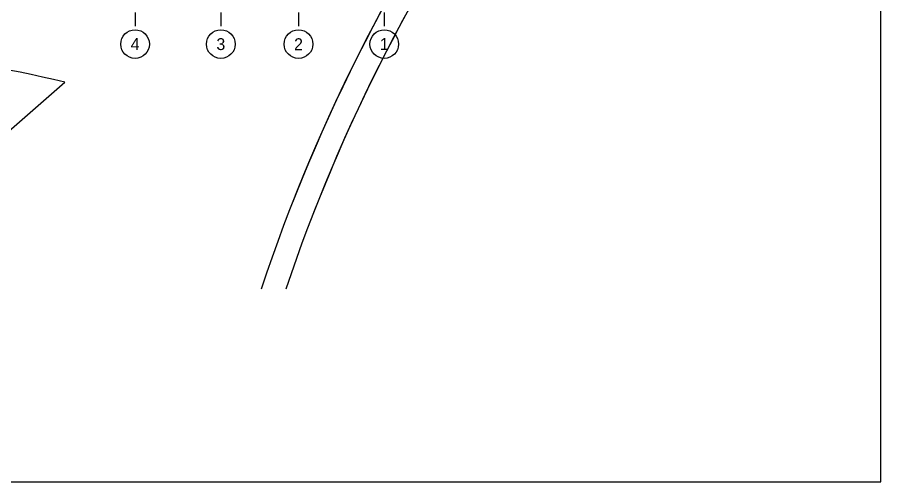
# Model space of a CAD drawing. Extents: x 185 to 567, y -69 to 170.
# Drawn here: x 444.85 to 469.26, y 22.34 to 35.47 of the extents above; entities that cross this region are included whole.
import ezdxf
from ezdxf.enums import TextEntityAlignment as Align

# ---------------------------------------------------------------- set-up
doc = ezdxf.new("R2010")
doc.units = 0
doc.header["$LTSCALE"] = 0.25
doc.header["$MEASUREMENT"] = 0
doc.linetypes.add('B4-PLANS$0$DASHDOT', pattern=[25.4, 12.7, -6.35, 0, -6.35])
doc.layers.get('0').update_dxf_attribs({"linetype": 'CONTINUOUS'})
doc.layers.get('Defpoints').update_dxf_attribs({"linetype": 'CONTINUOUS'})
for name, color, linetype in [('A-AX', 1, 'B4-PLANS$0$DASHDOT'), ('A-AXM', 4, 'CONTINUOUS'), ('A-EDM', 2, 'CONTINUOUS'), ('A-PAV', 3, 'CONTINUOUS')]:
    doc.layers.add(name, color=color, linetype=linetype)
doc.styles.add('B4-PLANS$0$ROMANS', font='romans.shx')
doc.styles.add('B4-PLANS$0$XA', font='XARAB.SHX')

# ---------------------------------------------------------------- blocks, each defined once
blk = doc.blocks.new('B4-PLANS$0$ACRU1')
at = {"color": 2}
blk.add_circle((0, 0), 600, dxfattribs=at)
at = {"style": 'B4-PLANS$0$ROMANS'}
blk.add_attdef('A', text='', height=450, dxfattribs=at).set_placement((0, 0), align=Align.MIDDLE)
blk = doc.blocks.new('B4-PLANS$0$AXES-B2')
at = {"layer": 'A-AX', "ltscale": 0.1}
for p, q in [((16.425, 10.085), (16.425, -26.235)), ((18.445, 10.085), (18.445, -26.235)), ((20.275, 10.085), (20.275, -26.235)), ((22.295, 10.085), (22.295, -26.235))]:
    blk.add_line(p, q, dxfattribs=at)
at = {"layer": 'A-AXM'}
ref = blk.add_blockref('B4-PLANS$0$ACRU1', (16.425, -26.573), dxfattribs=dict(at, xscale=0.0005624999175779749, yscale=0.0005624999175779749, zscale=0.0005624999175779749, rotation=359.9999822130465))
ref.add_attrib('A', '4', dxfattribs={"layer": '0', "height": 0.281, "rotation": 360, "style": 'B4-PLANS$0$XA', "flags": 12}).set_placement((16.425, -26.573), align=Align.MIDDLE)
ref = blk.add_blockref('B4-PLANS$0$ACRU1', (18.445, -26.573), dxfattribs=dict(at, xscale=0.0005624999175779749, yscale=0.0005624999175779749, zscale=0.0005624999175779749, rotation=359.9999822130465))
ref.add_attrib('A', '3', dxfattribs={"layer": '0', "height": 0.281, "rotation": 360, "style": 'B4-PLANS$0$XA', "flags": 12}).set_placement((18.445, -26.573), align=Align.MIDDLE)
ref = blk.add_blockref('B4-PLANS$0$ACRU1', (20.275, -26.573), dxfattribs=dict(at, xscale=0.0005624999175779749, yscale=0.0005624999175779749, zscale=0.0005624999175779749, rotation=359.9999822130465))
ref.add_attrib('A', '2', dxfattribs={"layer": '0', "height": 0.281, "rotation": 360, "style": 'B4-PLANS$0$XA', "flags": 12}).set_placement((20.275, -26.573), align=Align.MIDDLE)
ref = blk.add_blockref('B4-PLANS$0$ACRU1', (22.295, -26.573, 0), dxfattribs=dict(at, xscale=0.000562499917577961, yscale=0.000562499917577961, zscale=0.000562499917577961, rotation=359.9999822130465))
ref.add_attrib('A', '1', dxfattribs={"layer": '0', "height": 0.281, "rotation": 360, "style": 'B4-PLANS$0$XA', "flags": 12}).set_placement((22.295, -26.573, 0), align=Align.MIDDLE)

msp = doc.modelspace()

# ---------------------------------------------------------------- linework, layer by layer
at = {"layer": 'A-PAV', "ltscale": 5}
for points in [[(469.261, 51.902, 0.15519), (451.746, 27.785, 0.15519)], [(469.261, 51.902, 0.141789), (452.621, 30.21)], [(469.261, 51.08, 0.151462), (452.441, 27.785, 0.151462)], [(469.261, 51.08, 0.139226), (453.236, 29.97)]]:
    msp.add_lwpolyline(points, format="xyb", dxfattribs=at)
msp.add_lwpolyline([(439.495, 27.785), (446.192, 33.633)], dxfattribs=at)
msp.add_arc((439.326, 5.738), 28.728, 76.1727, 86.5042, dxfattribs=at)
at = {"layer": 'Defpoints'}
msp.add_lwpolyline([(469.261, 88.822), (386.433, 88.822), (386.433, 22.338), (469.261, 22.338)], close=True, dxfattribs=at)
msp.add_lwpolyline([(469.261, 88.822), (386.433, 88.822), (386.433, 22.338), (469.261, 22.338)], close=True, dxfattribs=at)

# ---------------------------------------------------------------- block references
at = {"layer": 'A-EDM', "linetype": 'ByBlock', "ltscale": 2, "xscale": 1.2, "yscale": 1.2, "zscale": 1.2}
msp.add_blockref('B4-PLANS$0$AXES-B2', (428.471, 66.599), dxfattribs=at)

doc.saveas('drawing.dxf')
